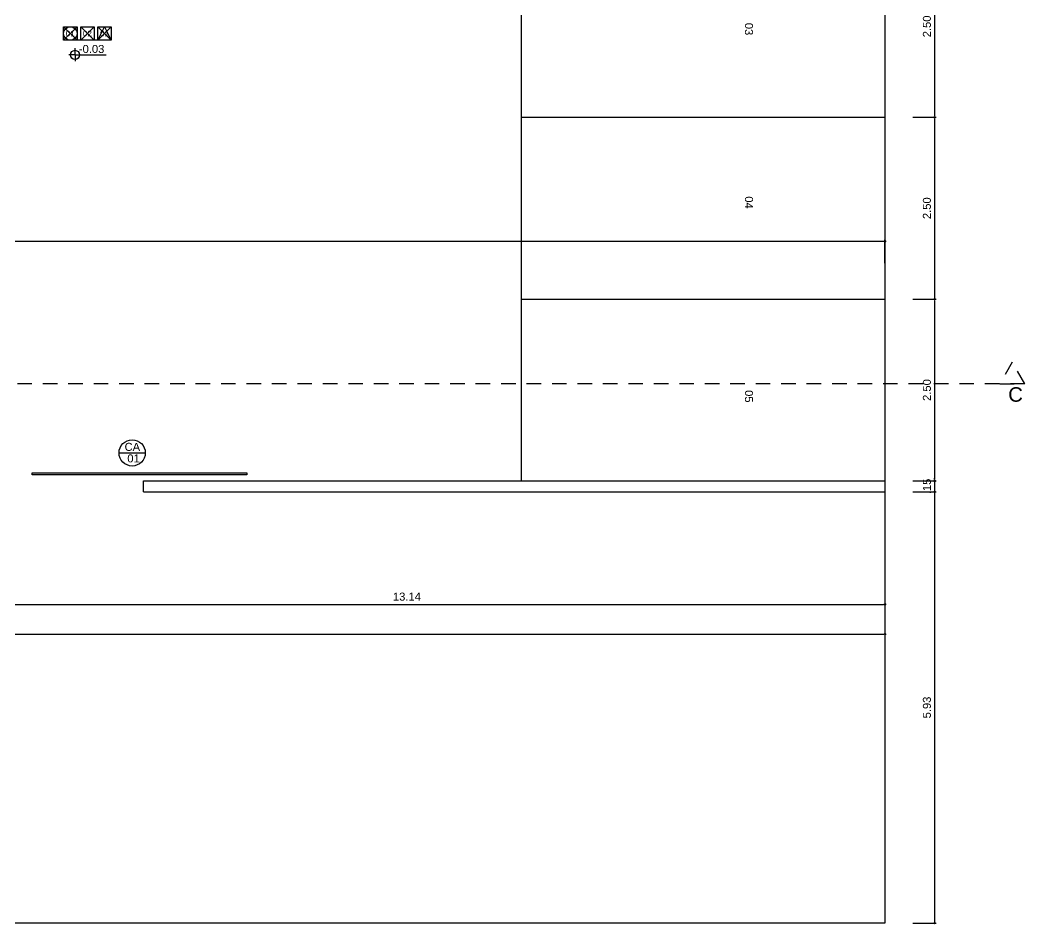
# Model space of a CAD drawing. Header units: millimetres. Extents: x 2125 to 3408, y 1171 to 1686.
# Drawn here: x 2463.66 to 2477.47, y 1433.26 to 1445.69 of the extents above; entities that cross this region are included whole.
import ezdxf
from ezdxf.enums import TextEntityAlignment as Align

# ---------------------------------------------------------------- set-up
doc = ezdxf.new("R2010")
doc.units = ezdxf.units.MM
doc.linetypes.add('CONTORNO_QUADRO_T', pattern=[0.35, 0.2, -0.15])
for name, color, linetype in [('cotas', 7, 'Continuous'), ('Esquadrias_Portas', 2, 'Continuous'), ('linha de corte', 1, 'Continuous'), ('PAREDE', 4, 'Continuous'), ('TEXTO01', 7, 'Continuous'), ('TEXTO02', 3, 'Continuous'), ('TEXTO_ESP_FORRO', 62, 'Continuous'), ('TEXTO_ESP_PAREDES', 10, 'Continuous'), ('TEXTO_ESP_PISO', 150, 'Continuous')]:
    doc.layers.add(name, color=color, linetype=linetype)
doc.styles.add('ARIAL', font='sanss___.ttf')
doc.styles.add('ROMANS', font='arial.ttf')
doc.styles.add('TEXTO1', font='swissko.ttf', dxfattribs={"width": 0.6, "height": 0.1})
doc.dimstyles.new('ESCALA75', dxfattribs={"dimtxt": 0.11, "dimasz": 0.02, "dimexe": 0.02, "dimexo": 0.04, "dimgap": 0.05, "dimtad": 1, "dimzin": 4, "dimdsep": 46, "dimtxsty": 'ROMANS', "dimblk1": 'PPC', "dimblk2": 'PPC', "dimsah": 1, "dimcen": 0.02, "dimclrd": 7, "dimclre": 7, "dimclrt": 3, "dimazin": 1, "dimtfac": 1, "dimtix": 1, "dimtmove": 0, "dimatfit": 3, "dimldrblk": 'PPC', "dimfxl": 0, "dimtolj": 1, "dimtzin": 12, "dimarcsym": 0})

# ---------------------------------------------------------------- blocks, each defined once
blk = doc.blocks.new('new block4')
at = {"layer": 'TEXTO01'}
h = blk.add_hatch(dxfattribs=at)
h.set_pattern_fill('ANGLE', color=256)
h.set_pattern_definition([(0, (-2260.456, -913.906), (0, 6.985), [5.08, -1.905]), (90, (-2260.456, -913.906), (-6.985, 4e-16), [5.08, -1.905])])
h.paths.add_polyline_path([(0, 0), (0, -0.062, 0.414214), (0.062, 0)])
h.paths.add_polyline_path([(0, 0), (0, 0.062, 0.414214), (-0.062, 0)])
for q in [(-0.086, 0), (0, 0.093), (0.429, 0), (0, -0.085)]:
    blk.add_line((0, 0), q, dxfattribs=at)
blk.add_circle((0, 0), 0.0624, dxfattribs=at)
blk = doc.blocks.new('Esp_Pis_Par_For_Esc100')
at = {"layer": 'DEFPOINTS'}
for p, q in [((0, 0.37), (0.37, 0)), ((0.37, 0.37), (0, 0)), ((0.47, 0.37), (0.84, 0)), ((0.84, 0.37), (0.47, 0)), ((0.94, 0.37), (1.31, 0)), ((1.31, 0.37), (0.94, 0)), ((0.47, 0), (0.37, 0)), ((0.94, 0), (0.84, 0))]:
    blk.add_line(p, q, dxfattribs=at)
for points in [[(0.37, 0.37), (0.37, 0), (0, 0), (0, 0.37)], [(1.31, 0.37), (1.31, 0), (0.94, 0), (0.94, 0.37)]]:
    blk.add_lwpolyline(points, close=True, dxfattribs=at)
at = {"layer": 'TEXTO_ESP_FORRO'}
blk.add_lwpolyline([(0.94, 0), (1.125, 0.37), (1.31, 0)], close=True, dxfattribs=at)
at = {"layer": 'TEXTO_ESP_PAREDES'}
blk.add_lwpolyline([(0.84, 0.37), (0.84, 0), (0.47, 0), (0.47, 0.37)], close=True, dxfattribs=at)
at = {"layer": 'TEXTO_ESP_PISO'}
blk.add_circle((0.185, 0.185), 0.185, dxfattribs=at)
at = {"layer": 'TEXTO_ESP_FORRO', "color": 3, "linetype": 'ByBlock', "style": 'ARIAL', "text_generation_flag": 6}
blk.add_attdef('FOR', text='', height=0.16, rotation=180, dxfattribs=at).set_placement((1.125, 0.185), align=Align.MIDDLE_CENTER)
at = {"layer": 'TEXTO_ESP_PAREDES', "color": 3, "linetype": 'ByBlock', "ltscale": 0.0001, "style": 'ARIAL', "text_generation_flag": 6}
blk.add_attdef('PAR', text='', height=0.16, rotation=180, dxfattribs=at).set_placement((0.655, 0.185), align=Align.MIDDLE_CENTER)
at = {"layer": 'TEXTO_ESP_PISO', "color": 3, "linetype": 'ByBlock', "style": 'ARIAL', "text_generation_flag": 6}
blk.add_attdef('PIS', text='', height=0.16, rotation=180, dxfattribs=at).set_placement((0.185, 0.185), align=Align.MIDDLE_CENTER)
blk = doc.blocks.new('PPC')
at = {"color": 2}
blk.add_circle((0, 0), 0.5, dxfattribs=at)
blk = doc.blocks.new('*D916')
at = {"layer": 'cotas', "color": 7, "lineweight": -2, "transparency": 16777216}
for p, q in [((2462.408, 1437.954), (2462.408, 1437.634)), ((2475.548, 1437.954), (2475.548, 1437.634)), ((2462.428, 1437.654), (2475.528, 1437.654))]:
    blk.add_line(p, q, dxfattribs=at)
at = {"layer": 'DEFPOINTS', "color": 0, "transparency": 16777216}
for p in [(2462.408, 1438.666), (2475.548, 1438.666), (2475.548, 1437.654)]:
    blk.add_point(p, dxfattribs=at)
at = {"layer": 'cotas', "color": 7, "lineweight": -2, "transparency": 16777216, "xscale": 0.02, "yscale": 0.02, "zscale": 0.02, "rotation": 180}
blk.add_blockref('PPC', (2462.408, 1437.654), dxfattribs=at)
at = {"layer": 'cotas', "color": 7, "lineweight": -2, "transparency": 16777216, "xscale": 0.02, "yscale": 0.02, "zscale": 0.02}
blk.add_blockref('PPC', (2475.548, 1437.654), dxfattribs=at)
at = {"layer": 'cotas', "color": 3, "transparency": 16777216, "insert": (2468.978, 1437.76), "char_height": 0.11, "attachment_point": 5, "style": 'ROMANS'}
blk.add_mtext('\\A1;13.14', dxfattribs=at)
blk = doc.blocks.new('*D964')
at = {"layer": 'cotas', "color": 7, "lineweight": -2, "transparency": 16777216}
for p, q in [((2449.608, 1437.543), (2449.608, 1437.223)), ((2475.548, 1437.543), (2475.548, 1437.223)), ((2449.628, 1437.243), (2475.528, 1437.243))]:
    blk.add_line(p, q, dxfattribs=at)
at = {"layer": 'DEFPOINTS', "color": 0, "transparency": 16777216}
for p in [(2475.548, 1439.201), (2449.608, 1438.253), (2475.548, 1437.243)]:
    blk.add_point(p, dxfattribs=at)
at = {"layer": 'cotas', "color": 7, "lineweight": -2, "transparency": 16777216, "xscale": 0.02, "yscale": 0.02, "zscale": 0.02, "rotation": 180}
blk.add_blockref('PPC', (2449.608, 1437.243), dxfattribs=at)
at = {"layer": 'cotas', "color": 7, "lineweight": -2, "transparency": 16777216, "xscale": 0.02, "yscale": 0.02, "zscale": 0.02}
blk.add_blockref('PPC', (2475.548, 1437.243), dxfattribs=at)
at = {"layer": 'cotas', "color": 3, "transparency": 16777216, "insert": (2462.578, 1437.349), "char_height": 0.11, "attachment_point": 5, "style": 'ROMANS'}
blk.add_mtext('\\A1;25.94', dxfattribs=at)
blk = doc.blocks.new('*D965')
at = {"layer": 'cotas', "color": 7, "lineweight": -2, "transparency": 16777216}
for p, q in [((2416.608, 1442.946), (2416.608, 1442.626)), ((2416.628, 1442.646), (2475.528, 1442.646)), ((2475.548, 1442.346), (2475.548, 1442.666))]:
    blk.add_line(p, q, dxfattribs=at)
at = {"layer": 'DEFPOINTS', "color": 0, "transparency": 16777216}
for p in [(2416.608, 1445.001), (2475.548, 1442.646), (2475.548, 1439.201)]:
    blk.add_point(p, dxfattribs=at)
at = {"layer": 'cotas', "color": 7, "lineweight": -2, "transparency": 16777216, "xscale": 0.02, "yscale": 0.02, "zscale": 0.02, "rotation": 180}
blk.add_blockref('PPC', (2416.608, 1442.646), dxfattribs=at)
at = {"layer": 'cotas', "color": 7, "lineweight": -2, "transparency": 16777216, "xscale": 0.02, "yscale": 0.02, "zscale": 0.02}
blk.add_blockref('PPC', (2475.548, 1442.646), dxfattribs=at)
at = {"layer": 'cotas', "color": 3, "transparency": 16777216, "insert": (2446.078, 1442.752), "char_height": 0.11, "attachment_point": 5, "style": 'ROMANS'}
blk.add_mtext('\\A1;58.94', dxfattribs=at)
blk = doc.blocks.new('*D970')
at = {"layer": 'cotas', "color": 7, "lineweight": -2, "transparency": 16777216}
for p, q in [((2475.932, 1446.851), (2476.252, 1446.851)), ((2476.232, 1446.831), (2476.232, 1444.371)), ((2475.932, 1444.351), (2476.252, 1444.351))]:
    blk.add_line(p, q, dxfattribs=at)
at = {"layer": 'DEFPOINTS', "color": 0, "transparency": 16777216}
for p in [(2475.548, 1446.851), (2475.548, 1444.351), (2476.232, 1444.351)]:
    blk.add_point(p, dxfattribs=at)
at = {"layer": 'cotas', "color": 7, "lineweight": -2, "transparency": 16777216, "xscale": 0.02, "yscale": 0.02, "zscale": 0.02}
for p, rotation in [((2476.232, 1446.851), 90), ((2476.232, 1444.351), 270)]:
    blk.add_blockref('PPC', p, dxfattribs=dict(at, rotation=rotation))
at = {"layer": 'cotas', "color": 3, "transparency": 16777216, "insert": (2476.126, 1445.601), "char_height": 0.11, "attachment_point": 5, "rotation": 90, "style": 'ROMANS'}
blk.add_mtext('\\A1;2.50', dxfattribs=at)
blk = doc.blocks.new('*D971')
at = {"layer": 'cotas', "color": 7, "lineweight": -2, "transparency": 16777216}
for p, q in [((2475.932, 1444.351), (2476.252, 1444.351)), ((2476.232, 1444.331), (2476.232, 1441.871)), ((2475.932, 1441.851), (2476.252, 1441.851))]:
    blk.add_line(p, q, dxfattribs=at)
at = {"layer": 'DEFPOINTS', "color": 0, "transparency": 16777216}
for p in [(2475.548, 1444.351), (2475.548, 1441.851), (2476.232, 1441.851)]:
    blk.add_point(p, dxfattribs=at)
at = {"layer": 'cotas', "color": 7, "lineweight": -2, "transparency": 16777216, "xscale": 0.02, "yscale": 0.02, "zscale": 0.02}
for p, rotation in [((2476.232, 1444.351), 90), ((2476.232, 1441.851), 270)]:
    blk.add_blockref('PPC', p, dxfattribs=dict(at, rotation=rotation))
at = {"layer": 'cotas', "color": 3, "transparency": 16777216, "insert": (2476.126, 1443.101), "char_height": 0.11, "attachment_point": 5, "rotation": 90, "style": 'ROMANS'}
blk.add_mtext('\\A1;2.50', dxfattribs=at)
blk = doc.blocks.new('*D972')
at = {"layer": 'cotas', "color": 7, "lineweight": -2, "transparency": 16777216}
for p, q in [((2475.932, 1441.851), (2476.252, 1441.851)), ((2476.232, 1441.831), (2476.232, 1439.371)), ((2475.932, 1439.351), (2476.252, 1439.351))]:
    blk.add_line(p, q, dxfattribs=at)
at = {"layer": 'DEFPOINTS', "color": 0, "transparency": 16777216}
for p in [(2475.548, 1441.851), (2475.548, 1439.351), (2476.232, 1439.351)]:
    blk.add_point(p, dxfattribs=at)
at = {"layer": 'cotas', "color": 7, "lineweight": -2, "transparency": 16777216, "xscale": 0.02, "yscale": 0.02, "zscale": 0.02}
for p, rotation in [((2476.232, 1441.851), 90), ((2476.232, 1439.351), 270)]:
    blk.add_blockref('PPC', p, dxfattribs=dict(at, rotation=rotation))
at = {"layer": 'cotas', "color": 3, "transparency": 16777216, "insert": (2476.126, 1440.601), "char_height": 0.11, "attachment_point": 5, "rotation": 90, "style": 'ROMANS'}
blk.add_mtext('\\A1;2.50', dxfattribs=at)
blk = doc.blocks.new('*D973')
at = {"layer": 'cotas', "color": 7, "lineweight": -2, "transparency": 16777216}
for p, q in [((2476.232, 1439.371), (2476.232, 1439.391)), ((2475.932, 1439.351), (2476.252, 1439.351)), ((2476.232, 1439.351), (2476.232, 1439.201)), ((2475.932, 1439.201), (2476.252, 1439.201)), ((2476.232, 1439.181), (2476.232, 1439.161))]:
    blk.add_line(p, q, dxfattribs=at)
at = {"layer": 'DEFPOINTS', "color": 0, "transparency": 16777216}
for p in [(2475.548, 1439.351), (2475.548, 1439.201), (2476.232, 1439.201)]:
    blk.add_point(p, dxfattribs=at)
at = {"layer": 'cotas', "color": 7, "lineweight": -2, "transparency": 16777216, "xscale": 0.02, "yscale": 0.02, "zscale": 0.02}
for p, rotation in [((2476.232, 1439.351), 270), ((2476.232, 1439.201), 90)]:
    blk.add_blockref('PPC', p, dxfattribs=dict(at, rotation=rotation))
at = {"layer": 'cotas', "color": 3, "transparency": 16777216, "insert": (2476.126, 1439.276), "char_height": 0.11, "attachment_point": 5, "rotation": 90, "style": 'ROMANS'}
blk.add_mtext('\\A1;.15', dxfattribs=at)
blk = doc.blocks.new('*D974')
at = {"layer": 'cotas', "color": 7, "lineweight": -2, "transparency": 16777216}
for p, q in [((2475.932, 1439.201), (2476.252, 1439.201)), ((2476.232, 1439.181), (2476.232, 1433.291)), ((2475.932, 1433.271), (2476.252, 1433.271))]:
    blk.add_line(p, q, dxfattribs=at)
at = {"layer": 'DEFPOINTS', "color": 0, "transparency": 16777216}
for p in [(2475.548, 1439.201), (2475.548, 1433.271), (2476.232, 1433.271)]:
    blk.add_point(p, dxfattribs=at)
at = {"layer": 'cotas', "color": 7, "lineweight": -2, "transparency": 16777216, "xscale": 0.02, "yscale": 0.02, "zscale": 0.02}
for p, rotation in [((2476.232, 1439.201), 90), ((2476.232, 1433.271), 270)]:
    blk.add_blockref('PPC', p, dxfattribs=dict(at, rotation=rotation))
at = {"layer": 'cotas', "color": 3, "transparency": 16777216, "insert": (2476.126, 1436.236), "char_height": 0.11, "attachment_point": 5, "rotation": 90, "style": 'ROMANS'}
blk.add_mtext('\\A1;5.93', dxfattribs=at)

msp = doc.modelspace()

# ---------------------------------------------------------------- linework, layer by layer
at = {"linetype": 'Continuous'}
for p, q in [((2475.5479, 1457.1006), (2475.5479, 1433.2706)), ((2470.5479, 1453.0506), (2470.5479, 1439.3506)), ((2470.5479, 1444.3506), (2475.5479, 1444.3506)), ((2470.5479, 1441.8506), (2475.5479, 1441.8506)), ((2475.5479, 1433.2706), (2415.1079, 1433.2706))]:
    msp.add_line(p, q, dxfattribs=at)
at = {"layer": 'Esquadrias_Portas'}
for p, q in [((2463.8268, 1439.4636), (2466.7768, 1439.4636)), ((2463.8268, 1439.4336), (2463.8268, 1439.4636)), ((2466.7768, 1439.4336), (2463.8268, 1439.4336)), ((2466.7768, 1439.4636), (2466.7768, 1439.4336))]:
    msp.add_line(p, q, dxfattribs=at)
at = {"layer": 'linha de corte', "linetype": 'CONTORNO_QUADRO_T'}
msp.add_line((2477.4728, 1440.6864), (2412.8958, 1440.6864), dxfattribs=at)
msp.add_lwpolyline([(2477.2996, 1440.9864), (2477.1264, 1440.6864), (2477.4728, 1440.6864)], close=True, dxfattribs=at)
at = {"layer": 'PAREDE', "linetype": 'Continuous'}
for p, q in [((2465.3579, 1439.2006), (2465.3579, 1439.3506)), ((2465.3579, 1439.3506), (2475.5479, 1439.3506)), ((2465.3579, 1439.2006), (2475.5479, 1439.2006))]:
    msp.add_line(p, q, dxfattribs=at)
at = {"layer": 'TEXTO01'}
msp.add_line((2465.0209, 1439.7367), (2465.3816, 1439.7367), dxfattribs=at)
msp.add_circle((2465.2012, 1439.7367), 0.1804, dxfattribs=at)

# ---------------------------------------------------------------- block references
msp.add_blockref('new block4', (2464.4153, 1445.2096), dxfattribs=at)
at = {"layer": 'TEXTO02', "xscale": 0.5, "yscale": 0.5, "zscale": 0.5}
msp.add_blockref('Esp_Pis_Par_For_Esc100', (2464.2582, 1445.4107), dxfattribs=at).add_auto_attribs({'PIS': '01', 'PAR': '02', 'FOR': '01'})

# ---------------------------------------------------------------- texts
at = {"layer": 'cotas', "ltscale": 0.0001, "insert": (2464.3815, 1445.3458), "char_height": 0.11, "width": 0.503613, "attachment_point": 1, "style": 'TEXTO1'}
msp.add_mtext('\\pi0.08703;{\\fSansSerif|b0|i0|c2|p2;\\W1;-0.03}', dxfattribs=at)
at = {"layer": 'linha de corte', "ltscale": 0.0001, "insert": (2477.2433, 1440.6399), "char_height": 0.12, "width": 0.619452, "attachment_point": 1, "style": 'TEXTO1'}
msp.add_mtext('{\\fSansSerif|b0|i0|c2|p2;\\H1.6667x;\\W1;C}', dxfattribs=at)
at = {"layer": 'TEXTO01', "ltscale": 0.0001, "char_height": 0.11, "width": 0.330365, "attachment_point": 1, "rotation": 270, "style": 'TEXTO1'}
for s, insert in [('{\\fSansSerif|b0|i0|c2|p2;\\W1;03}', (2473.7349, 1445.6501)), ('{\\fSansSerif|b0|i0|c2|p2;\\W1;04}', (2473.7349, 1443.2646)), ('{\\fSansSerif|b0|i0|c2|p2;\\W1;05}', (2473.7349, 1440.6))]:
    msp.add_mtext(s, dxfattribs=dict(at, insert=insert))
at = {"layer": 'TEXTO01', "ltscale": 0.0001, "char_height": 0.11, "width": 0.330365, "attachment_point": 1, "style": 'TEXTO1'}
for s, insert in [('{\\fSansSerif|b0|i0|c2|p2;\\W1;CA}', (2465.0965, 1439.8747)), ('{\\fSansSerif|b0|i0|c2|p2;\\W1;01}', (2465.1346, 1439.7162))]:
    msp.add_mtext(s, dxfattribs=dict(at, insert=insert))

# ---------------------------------------------------------------- dimensions: what is measured, and where the dimension line sits
at = {"layer": 'cotas'}
for base, p1, p2, picture, middle in [((2476.2318, 1444.3506), (2475.5479, 1446.8506), (2475.5479, 1444.3506), '*D970', (2476.1256, 1445.6006)), ((2476.2318, 1441.8506), (2475.5479, 1444.3506), (2475.5479, 1441.8506), '*D971', (2476.1256, 1443.1006)), ((2476.2318, 1439.3506), (2475.5479, 1441.8506), (2475.5479, 1439.3506), '*D972', (2476.1256, 1440.6006)), ((2476.2318, 1439.2006), (2475.5479, 1439.3506), (2475.5479, 1439.2006), '*D973', (2476.1256, 1439.2756)), ((2476.2318, 1433.2706), (2475.5479, 1439.2006), (2475.5479, 1433.2706), '*D974', (2476.1256, 1436.2356))]:
    dim = msp.add_linear_dim(base=base, p1=p1, p2=p2, angle=90, dimstyle='ESCALA75', override={"dimtmove": 1}, dxfattribs=at)
    dim.commit()
    dim.dimension.update_dxf_attribs({"geometry": picture, "text_midpoint": middle})
for base, p1, p2, picture, middle in [((2475.5479, 1442.6462), (2416.6079, 1445.0006), (2475.5479, 1439.2006), '*D965', (2446.0779, 1442.7524)), ((2475.5479, 1437.654), (2462.4079, 1438.6656), (2475.5479, 1438.6656), '*D916', (2468.9779, 1437.7602))]:
    dim = msp.add_linear_dim(base=base, p1=p1, p2=p2, dimstyle='ESCALA75', dxfattribs=at)
    dim.commit()
    dim.dimension.update_dxf_attribs({"geometry": picture, "text_midpoint": middle})
dim = msp.add_linear_dim(base=(2475.5479, 1437.2427), p1=(2449.6079, 1438.2528), p2=(2475.5479, 1439.2006), dimstyle='ESCALA75', override={"dimtmove": 1}, dxfattribs=at)
dim.commit()
dim.dimension.update_dxf_attribs({"geometry": '*D964', "text_midpoint": (2462.5779, 1437.3489)})

doc.saveas('drawing.dxf')
